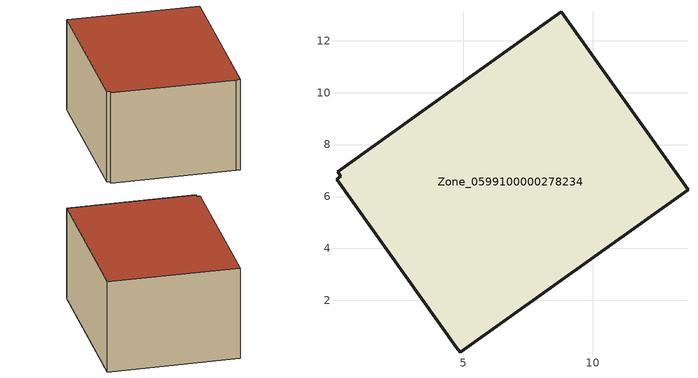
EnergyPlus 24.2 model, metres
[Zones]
Zone_0599100000278234
 floor ground (C_G): 0.17,6.95 8.77,13.11 13.66,6.27 4.89,0.01 4.74,0.2 0.12,6.66 0.28,6.78 z0
 wall outside (C_F): 8.77,13.11 0.17,6.95 0.28,6.78 0.12,6.66 4.74,0.2 4.89,0.01 13.66,6.27 8.77,13.11 z0:6.14
 roof outside (C_R): 0.28,6.78 0.12,6.66 4.74,0.2 4.89,0.01 13.66,6.27 8.77,13.11 0.17,6.95 z6.14
[BUILDING]
Pand.0599100000278234: North Axis=0; Terrain=City; Loads Convergence Tolerance Value=0.04; Temperature Convergence Tolerance Value=0.4; Solar Distribution=FullExterior; Maximum Number of Warmup Days=25; Minimum Number of Warmup Days=1
[Site:Location]
Rotterdam.The.Hague.AP_ZH_NLD Design_Conditions: Latitude=51.96; Longitude=4.45; Time Zone=1; Elevation=-4.5
[SITE:GROUNDTEMPERATURE:BUILDINGSURFACE]
18, 18, 18, 18, 18, 18, 18, 18, 18, 18, 18, 18
[MATERIAL] Thermal Absorptance=0.9; Solar Absorptance=0.7; Visible Absorptance=0.7
Name | Roughness | Thickness | Conductivity | Density | Specific Heat
G.D.1975-1991 | MediumSmooth | 0.15 | 0.288461 | 540 | 1210
F.D.1975-1991 | Rough | 0.3 | 0.230769 | 1920 | 840
R.D.1975-1991 | MediumRough | 0.2 | 0.153846 | 1500 | 1000
[CONSTRUCTION]
C_G: G.D.1975-1991
C_F: F.D.1975-1991
C_R: R.D.1975-1991
[ZONE]
Zone_0599100000278234: Type=1; Multiplier=1; Ceiling Height=Autocalculate; Volume=Autocalculate; Floor Area=autocalculate; Part of Total Floor Area=Yes
[ZONEINFILTRATION:DESIGNFLOWRATE]
Infil_Zone_0599100000278234: Zone or ZoneList or Space or SpaceList=Zone_0599100000278234; Schedule=AlwaysOn; Design Flow Rate Calculation Method=Flow/Area; Flow Rate per Floor Area=0.0042; Constant Term Coefficient=1; Temperature Term Coefficient=0; Velocity Term Coefficient=0; Velocity Squared Term Coefficient=0
[HVACTEMPLATE:ZONE:IDEALLOADSAIRSYSTEM]
Zone_0599100000278234: Maximum Heating Supply Air Temperature=50; Minimum Cooling Supply Air Temperature=13; Maximum Heating Supply Air Humidity Ratio=0.0156; Minimum Cooling Supply Air Humidity Ratio=0.0077; Heating Limit=NoLimit; Cooling Limit=NoLimit; Dehumidification Control Type=ConstantSensibleHeatRatio; Cooling Sensible Heat Ratio=0.7; Dehumidification Setpoint=60; Humidification Control Type=None; Humidification Setpoint=30; Outdoor Air Method=None; Outdoor Air Flow Rate per Person=0.00944; Outdoor Air Flow Rate per Zone Floor Area=0; Outdoor Air Flow Rate per Zone=0; Demand Controlled Ventilation Type=None; Outdoor Air Economizer Type=NoEconomizer; Heat Recovery Type=None; Sensible Heat Recovery Effectiveness=0.7; Latent Heat Recovery Effectiveness=0.65
[ZONECONTROL:THERMOSTAT]
ThermostatControl_Zone_0599100000278234: Zone or ZoneList=Zone_0599100000278234; Control Type Schedule=DualSetpointControlType; Control 1=Thermostat_Zone_0599100000278234; Temperature Difference Between Cutout And Setpoint=0
[THERMOSTATSETPOINT:DUALSETPOINT]
Thermostat_Zone_0599100000278234: Heating Setpoint Temperature Schedule=HeatingSetpoint_Zone_0599100000278234; Cooling Setpoint Temperature Schedule=CoolingSetpoint_Zone_0599100000278234
[SCHEDULE:COMPACT]
HeatingSetpoint_Zone_0599100000278234: Through: 12/31, For: AllDays, Until: 24:00, 21
CoolingSetpoint_Zone_0599100000278234: Through: 12/31, For: AllDays, Until: 24:00, 24
DualSetpointControlType: Through: 12/31, For: AllDays, Until: 24:00, 4
AlwaysOn: Through: 12/31, For: AllDays, Until: 24:00, 1
